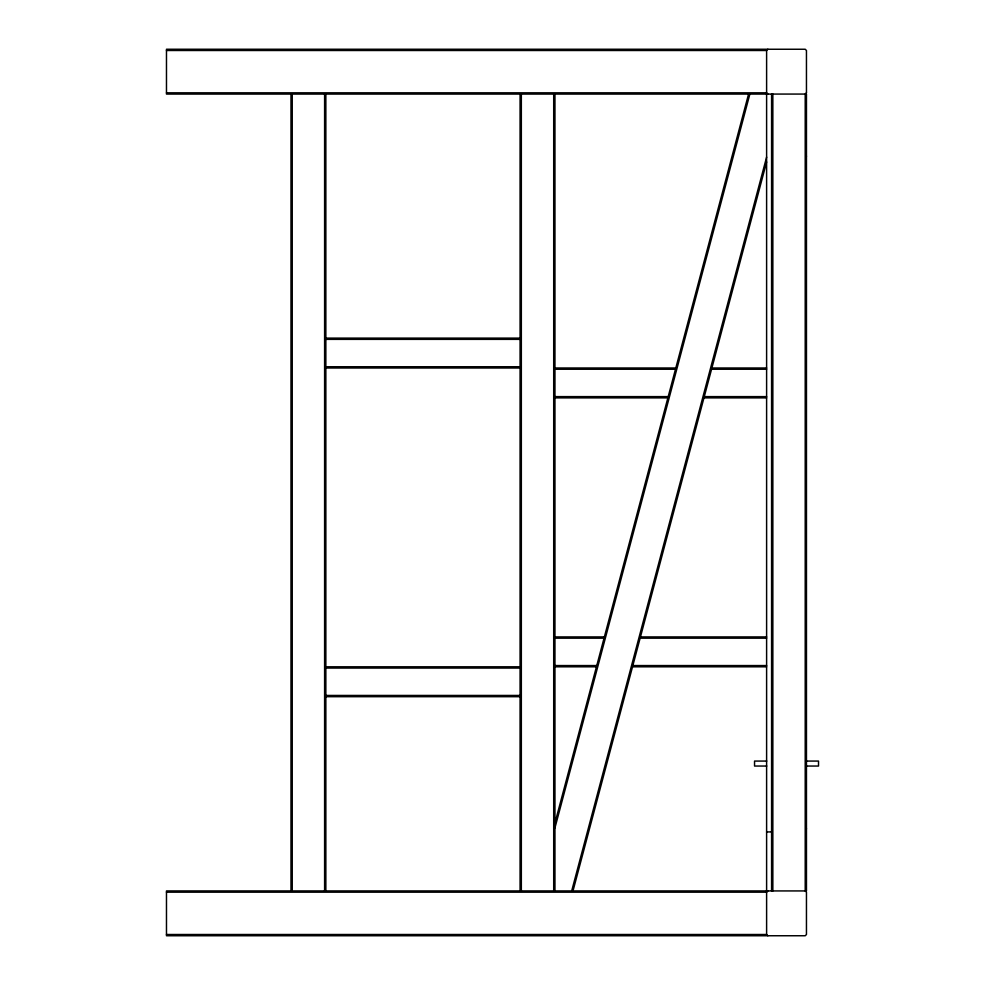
<?xml version="1.0" encoding="UTF-8"?>
<svg xmlns="http://www.w3.org/2000/svg" width="985" height="985" viewBox="0 0 985 985"><rect width="100%" height="100%" fill="white"/><g stroke="black" fill="none" stroke-linecap="round" stroke-linejoin="round"><path stroke-width="1.48" d="M806.222 156.91L806.456 156.036M554.949 823.029L748.575 94.068M554.949 827.88L749.868 94.068M571.694 890.933L766.613 157.12M572.987 890.933L766.613 161.971M166.477 50.494L766.613 50.494L767.857 49.25M166.477 892.176L766.613 892.176L767.857 890.933M166.477 92.824L766.613 92.824L767.857 94.068M325.85 338.114L520.08 338.114M325.85 339.357L520.08 339.357M325.85 366.752L520.08 366.752M325.85 367.996L520.08 367.996M554.949 367.996L675.821 367.996M711.884 367.996L766.613 367.996M554.949 369.24L675.488 369.24M711.552 369.24L766.613 369.24M554.949 396.623L668.212 396.623M704.287 396.623L766.613 396.623M554.949 397.878L667.879 397.878M703.955 397.878L766.613 397.878M554.949 636.926L604.384 636.926M640.447 636.926L766.613 636.926M554.949 638.169L604.051 638.169M640.115 638.169L766.613 638.169M554.949 665.564L596.775 665.564M632.85 665.564L766.613 665.564M325.85 666.808L520.08 666.808M554.949 666.808L596.442 666.808M632.518 666.808L766.613 666.808M325.85 668.052L520.08 668.052M325.85 695.447L520.08 695.447M325.85 696.691L520.08 696.691M766.736 761.073L754.547 761.073L754.547 766.047L766.736 766.047M806.333 761.073L818.523 761.073L818.523 766.047L806.333 766.047M766.613 831.919L771.206 831.919M166.477 934.506L766.613 934.506L767.857 935.75M806.222 828.089L806.456 828.964M772.843 94.068L772.843 890.933M771.587 94.068L771.587 890.933M766.613 50.494L766.613 92.824M766.613 94.068L766.613 890.933M766.613 892.176L766.613 934.506M554.949 94.068L554.949 890.933M553.705 94.068L553.705 890.933M521.336 94.068L521.336 890.933M520.08 94.068L520.08 890.933M325.85 94.068L325.85 890.933M324.607 94.068L324.607 890.933M292.237 94.068L292.237 890.933M290.994 94.068L290.994 890.933M806.456 92.824L805.213 94.068L805.213 890.933L806.456 892.176L806.456 934.506L805.213 935.75L166.477 935.75L166.477 890.933L806.456 890.933L806.456 94.068L166.477 94.068L166.477 49.25L805.213 49.25L806.456 50.494L806.456 92.824"/></g></svg>
